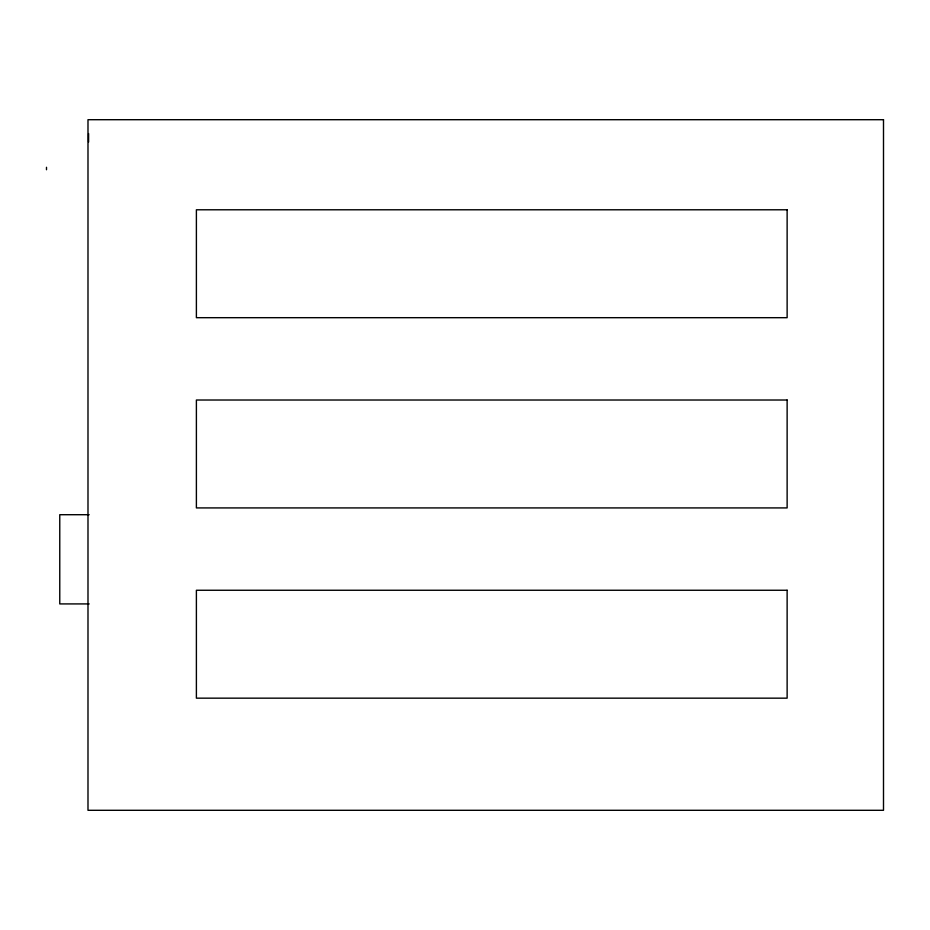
<?xml version="1.0" encoding="UTF-8"?>
<svg xmlns="http://www.w3.org/2000/svg" width="930" height="930" viewBox="0 0 930 930"><rect width="100%" height="100%" fill="white"/><g stroke="black" fill="none" stroke-linecap="round" stroke-linejoin="round"><path stroke-width="1.4" d="M89.175 514.709L59.764 514.709L59.764 603.919L89.175 603.919M88.594 133.56L88.594 142.058M46.5 167.295L46.5 169.737M883.5 119.703L87.99 119.703L87.99 810.297L883.5 810.297L883.5 119.703M787.129 209.785L196.393 209.785L196.393 317.688L787.129 317.688L787.129 209.785M787.129 400.016L196.393 400.016L196.393 507.92L787.129 507.92L787.129 400.016M787.129 590.259L196.393 590.259L196.393 698.163L787.129 698.163L787.129 590.259"/></g></svg>
